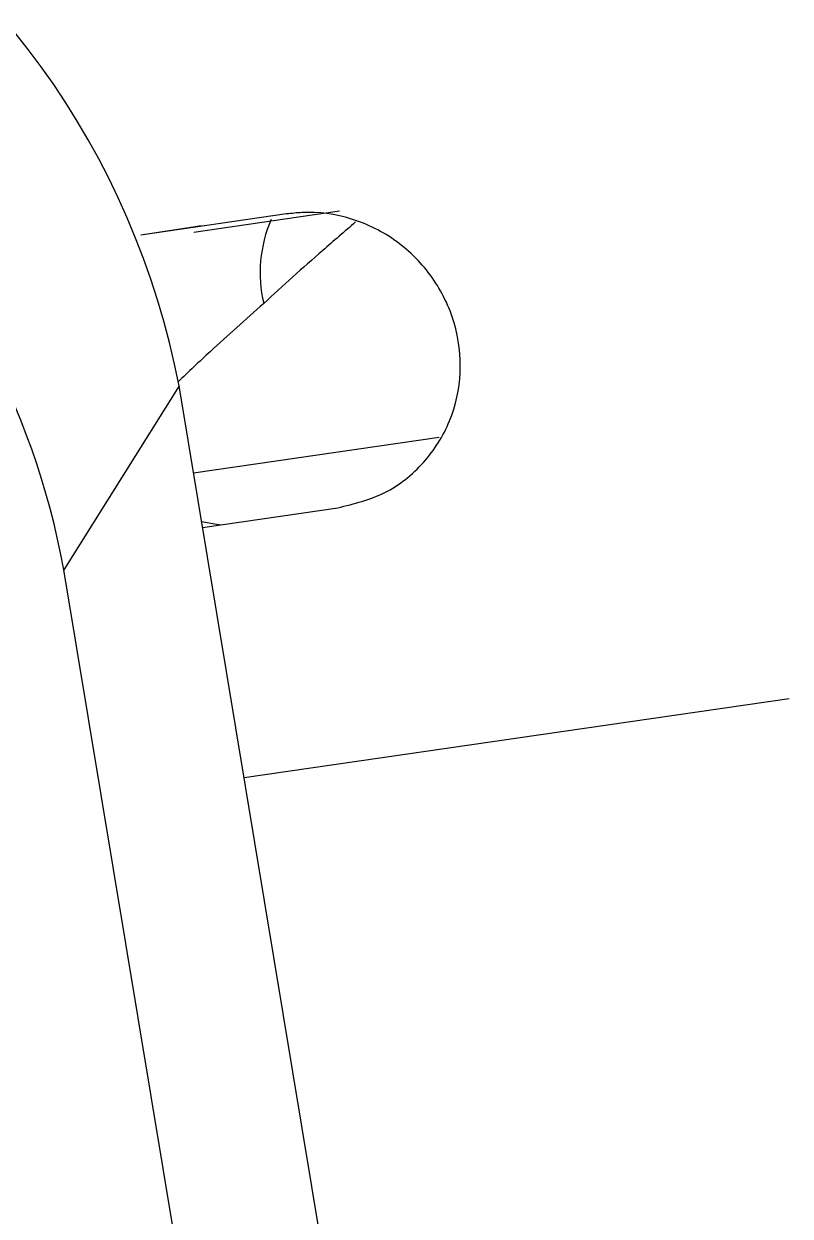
# Model space of a CAD drawing. Header units: millimetres. Extents: x -294 to 2792, y 5 to 1659.
# Drawn here: x 720.627 to 721.645, y 559.442 to 561.027 of the extents above; entities that cross this region are included whole.
import ezdxf

# ---------------------------------------------------------------- set-up
doc = ezdxf.new("R2010")
doc.units = ezdxf.units.MM
doc.layers.get('0').update_dxf_attribs({"lineweight": 18})

msp = doc.modelspace()

# ---------------------------------------------------------------- linework, layer by layer
at = {"color": 7, "linetype": 'Continuous', "lineweight": 25}
for p, q in [((720.9758, 560.7741), (720.7822, 560.7459)), ((720.8525, 560.7499), (721.0461, 560.778)), ((720.8622, 560.7582), (720.8515, 560.7565)), ((720.8515, 560.7565), (720.7822, 560.7459)), ((720.833, 560.5457), (720.6801, 560.3013)), ((721.1053, 558.9031), (720.833, 560.5457)), ((720.8522, 560.4301), (721.1786, 560.4775)), ((720.8642, 560.3574), (721.044, 560.3836)), ((720.8629, 560.3656), (720.8878, 560.3609)), ((720.9523, 558.6587), (720.6801, 560.3013)), ((720.9193, 560.0251), (721.6433, 560.1303))]:
    msp.add_line(p, q, dxfattribs=at)
for centre, radius, start, end in [((720.3335, 560.0816), 1.7604, 23.0701, 65.8485), ((719.7855, 560.3447), 1.0666, 10.867, 60.8514), ((719.6644, 560.1159), 1.0324, 10.3447, 47.1008), ((721.118, 560.6961), 0.1774, 156.4774, 193.2932)]:
    msp.add_arc(centre, radius, start, end, dxfattribs=at)
for points, knots in [([(721.044, 560.3836), (721.0654, 560.3889), (721.1082, 560.3995), (721.1603, 560.4416), (721.1957, 560.4976), (721.2101, 560.5631), (721.2019, 560.6303), (721.1721, 560.6917), (721.124, 560.7405), (721.0631, 560.7708), (721.0113, 560.778), (720.9827, 560.7748), (720.9758, 560.7741)], [0, 0, 0, 0, 0.0673142, 0.1346284, 0.2019426, 0.2692568, 0.336571, 0.4038852, 0.4711994, 0.5385136, 0.6058278, 0.6269224, 0.6269224, 0.6269224, 0.6269224]), ([(721.0675, 560.7634), (721.0528, 560.7507), (721.0105, 560.7145), (720.9711, 560.6787), (720.9454, 560.6553)], [0, 0, 0, 0, 0.0567082, 0.1630564, 0.1630564, 0.1630564, 0.1630564]), ([(720.9454, 560.6553), (720.9214, 560.634), (720.8822, 560.5989), (720.8455, 560.5642), (720.8312, 560.5507)], [0, 0, 0, 0, 0.0944829, 0.1549317, 0.1549317, 0.1549317, 0.1549317])]:
    msp.add_open_spline(points, degree=3, knots=knots, dxfattribs=at)

doc.saveas('drawing.dxf')
